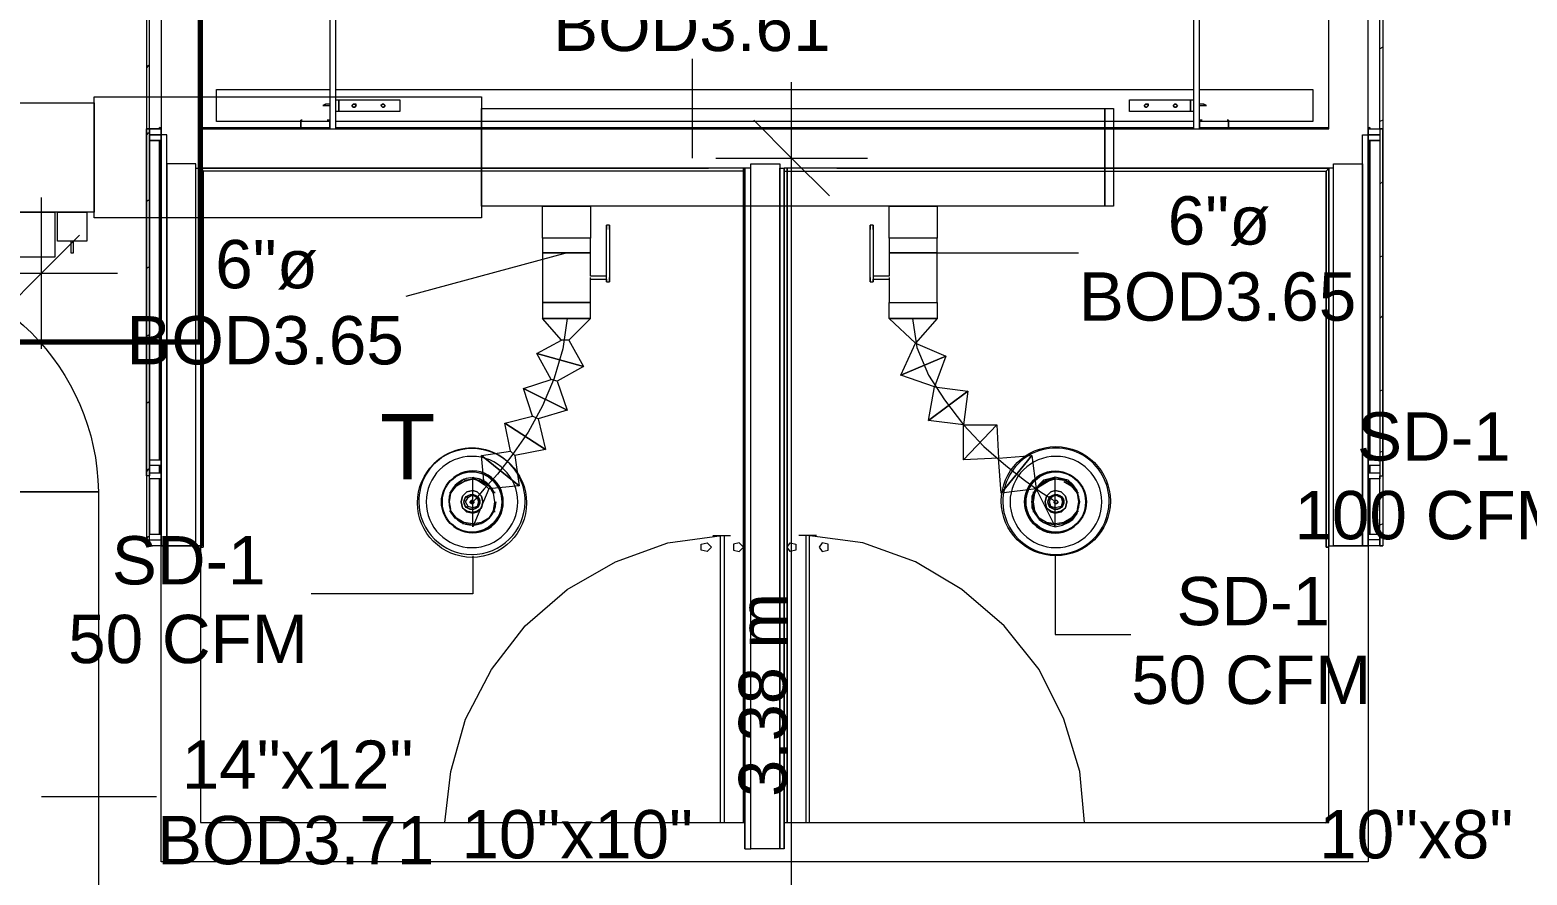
# Model space of a CAD drawing. Header units: metres. Extents: x -2 to 237, y -8 to 52.
# Drawn here: x 28.025 to 32.735, y 10.483 to 13.14 of the extents above; entities that cross this region are included whole.
import ezdxf

# ---------------------------------------------------------------- set-up
doc = ezdxf.new("R2010")
doc.units = ezdxf.units.M
doc.layers.add('HVAC - Ductos', color=5, linetype='Continuous', lineweight=0)
doc.layers.add('PDF2_Text', color=7, linetype='Continuous', lineweight=0)
doc.layers.add('PDF2_Geometry', color=7, linetype='Continuous', lineweight=0, true_color=0xaaaaaa)
doc.styles.add('PDF Helvetica', font='')
doc.styles.get('PDF Helvetica').set_extended_font_data('Helvetica')

msp = doc.modelspace()

# ---------------------------------------------------------------- linework, layer by layer
at = {"layer": 'HVAC - Ductos', "lineweight": 0}
for points in [[(30.1098, 12.737), (30.1098, 13.0486)], [(30.4214, 9.1221), (30.4214, 12.9753)], [(29.4454, 12.8928), (29.4454, 12.5859)], [(30.3022, 12.8562), (30.4214, 12.737), (30.5404, 12.6179)], [(30.1831, 12.737), (30.4214, 12.737), (30.6596, 12.737)], [(28.0618, 12.1369), (28.0618, 12.3751), (28.0618, 12.6133)], [(28.1809, 12.4943), (28.0618, 12.3751), (27.9427, 12.256)], [(29.8395, 12.5263), (29.8395, 12.5263)], [(29.8486, 12.5263), (29.8395, 12.5263)], [(29.8395, 12.3568), (29.8395, 12.3522), (29.8395, 12.3476), (29.8395, 12.3522), (29.8395, 12.3568), (29.8395, 12.3614), (29.8395, 12.5125), (29.8395, 12.5171), (29.8395, 12.5217), (29.8395, 12.5263), (29.8395, 12.5217), (29.8395, 12.5171), (29.8395, 12.5125)], [(29.8486, 12.5263), (29.8486, 12.5263)], [(29.8486, 12.5125), (29.8486, 12.5171), (29.8486, 12.5217), (29.8486, 12.5263), (29.8486, 12.5217), (29.8486, 12.5171), (29.8486, 12.5125), (29.8486, 12.3614), (29.8486, 12.3568), (29.8486, 12.3522), (29.8486, 12.3476), (29.8486, 12.3522), (29.8486, 12.3568), (29.8486, 12.3614)], [(30.6687, 12.5263), (30.6687, 12.5263)], [(30.6779, 12.5263), (30.6687, 12.5263)], [(30.6687, 12.3614), (30.6687, 12.3568), (30.6687, 12.3522), (30.6687, 12.3476), (30.6687, 12.3522), (30.6687, 12.3568), (30.6687, 12.3614), (30.6687, 12.5125)], [(30.6779, 12.5263), (30.6779, 12.5263)], [(30.6779, 12.5125), (30.6779, 12.3614), (30.6779, 12.3568), (30.6779, 12.3522), (30.6779, 12.3476), (30.6779, 12.3522), (30.6779, 12.3568)], [(28.1534, 12.4759), (28.1534, 12.4392), (28.158, 12.4392), (28.1626, 12.4392), (28.1626, 12.4759)], [(28.1534, 12.4392), (28.1534, 12.4392)], [(28.1534, 12.4392), (28.1534, 12.4392)], [(28.1534, 12.4392), (28.1534, 12.4392)], [(28.1626, 12.4392), (28.1626, 12.4392)], [(29.7157, 12.4392), (29.2072, 12.3018)], [(29.8395, 12.3659), (29.7891, 12.3659), (29.7891, 12.4392), (29.78, 12.4392), (29.7662, 12.4392), (29.7524, 12.4392), (29.7341, 12.4392), (29.7157, 12.4392), (29.6929, 12.4392), (29.6746, 12.4392), (29.6608, 12.4392), (29.6471, 12.4392), (29.6425, 12.4392), (29.6379, 12.4392), (29.6379, 12.2834), (29.6425, 12.2834), (29.6471, 12.2834), (29.6608, 12.2834), (29.6746, 12.2834), (29.6929, 12.2834), (29.7157, 12.2834), (29.7341, 12.2834), (29.7524, 12.2834), (29.7662, 12.2834), (29.78, 12.2834), (29.7891, 12.2834), (29.7891, 12.3568), (29.8395, 12.3568), (29.8395, 12.3614)], [(30.6779, 12.3614), (30.6779, 12.3568), (30.7283, 12.3568), (30.7283, 12.2834), (30.7375, 12.2834), (30.7513, 12.2834), (30.765, 12.2834), (30.7833, 12.2834), (30.8016, 12.2834), (30.8245, 12.2834), (30.8429, 12.2834), (30.8566, 12.2834), (30.8704, 12.2834), (30.8796, 12.2834), (30.8796, 12.4392), (30.8704, 12.4392), (30.8566, 12.4392), (30.8429, 12.4392), (30.8245, 12.4392), (30.8016, 12.4392), (30.7833, 12.4392), (30.765, 12.4392), (30.7513, 12.4392), (30.7375, 12.4392), (30.7283, 12.4392), (30.7283, 12.3659), (30.6779, 12.3659)], [(30.8016, 12.4392), (31.324, 12.4392)], [(24.7996, 12.3751), (28.3001, 12.3751)], [(29.7891, 12.3659), (29.7891, 12.3659)], [(29.7891, 12.3659), (29.7891, 12.3659)], [(29.7891, 12.3568), (29.7891, 12.3614)], [(29.7891, 12.3568), (29.7891, 12.3568)], [(29.7891, 12.3568), (29.7891, 12.3568)], [(29.7891, 12.3568), (29.7891, 12.3568)], [(29.8395, 12.3568), (29.8395, 12.3568)], [(29.8395, 12.3476), (29.8395, 12.3476)], [(29.8395, 12.3476), (29.8486, 12.3476)], [(29.8486, 12.3476), (29.8486, 12.3476)], [(30.6687, 12.3476), (30.6687, 12.3476)], [(30.6687, 12.3476), (30.6779, 12.3476)], [(30.6779, 12.3568), (30.6779, 12.3568)], [(30.6779, 12.3476), (30.6779, 12.3476)], [(30.7283, 12.3659), (30.7283, 12.3659)], [(30.7283, 12.3659), (30.7283, 12.3659)], [(30.7283, 12.3614), (30.7283, 12.3568)], [(30.7283, 12.3568), (30.7283, 12.3568)], [(30.7283, 12.3568), (30.7283, 12.3568)], [(30.7283, 12.3568), (30.7283, 12.3568)], [(29.7203, 12.1643), (29.7662, 12.0819), (29.6195, 12.1231), (29.6975, 12.1643), (29.6379, 12.233), (29.7891, 12.233), (29.7891, 12.2834), (29.78, 12.2834), (29.7662, 12.2834), (29.7524, 12.2834), (29.7341, 12.2834), (29.7157, 12.2834), (29.6929, 12.2834), (29.6746, 12.2834), (29.6608, 12.2834), (29.6471, 12.2834), (29.6425, 12.2834), (29.6379, 12.2834), (29.6379, 12.233), (29.7891, 12.233), (29.7203, 12.1643), (29.6975, 12.1643)], [(29.7157, 12.233), (29.702, 12.1369), (29.6746, 12.0452), (29.6379, 11.9581), (29.5921, 11.8757), (29.5417, 11.8024), (29.4959, 11.7428), (29.4546, 11.697), (29.4271, 11.665), (29.418, 11.6558)], [(30.8016, 12.233), (30.8153, 12.1414), (30.852, 12.0543), (30.9024, 11.9765), (30.962, 11.8986), (31.0262, 11.8299), (31.0948, 11.7703), (31.1545, 11.7245), (31.2049, 11.6878), (31.2415, 11.665), (31.2507, 11.6558)], [(29.6837, 12.0361), (29.7157, 11.9445), (29.5783, 12.0131), (29.6654, 12.0407), (29.6195, 12.1231), (29.7662, 12.0819), (29.6837, 12.0361), (29.6654, 12.0407)], [(29.6241, 11.9169), (29.6471, 11.8207), (29.5187, 11.9032), (29.6058, 11.9261), (29.5783, 12.0131), (29.7157, 11.9445), (29.6241, 11.9169), (29.6058, 11.9261)], [(29.5509, 11.8024), (29.5646, 11.7062), (29.4454, 11.8024), (29.5371, 11.8161), (29.5187, 11.9032), (29.6471, 11.8207), (29.5509, 11.8024), (29.5371, 11.8161)], [(29.4684, 11.697), (29.418, 11.5779), (29.418, 11.7336), (29.4546, 11.7108), (29.4454, 11.8024), (29.5646, 11.7062), (29.4684, 11.697), (29.4546, 11.7108)], [(29.3446, 11.6832), (29.3492, 11.6878), (29.363, 11.7062), (29.3859, 11.7245), (29.3905, 11.7291)], [(29.3905, 11.7245), (29.418, 11.7291), (29.4408, 11.7245)], [(29.4408, 11.7291), (29.4454, 11.7245), (29.45, 11.7245)], [(31.2781, 11.7199), (31.3011, 11.7062), (31.3194, 11.6832), (31.324, 11.6558), (31.3194, 11.6283), (31.3011, 11.6053), (31.2781, 11.5916), (31.2507, 11.587), (31.2231, 11.5916), (31.2003, 11.6053), (31.1865, 11.6283), (31.1819, 11.6558), (31.1865, 11.6832), (31.2003, 11.7062), (31.2231, 11.7199), (31.2507, 11.7291), (31.2781, 11.7245), (31.2507, 11.7291), (31.2277, 11.7245)], [(31.2186, 11.7245), (31.2231, 11.7245), (31.2277, 11.7291)], [(31.2781, 11.7291), (31.2827, 11.7245), (31.3056, 11.7108)], [(29.3492, 11.6329), (29.3446, 11.6558), (29.3492, 11.6832)], [(29.4454, 11.7245), (29.4684, 11.7108)], [(29.4684, 11.7062), (29.4821, 11.6878)], [(31.1819, 11.6329), (31.1773, 11.6558), (31.1819, 11.6832), (31.1819, 11.6878)], [(31.1865, 11.6878), (31.2003, 11.7062)], [(31.2003, 11.7108), (31.2231, 11.7245)], [(31.3056, 11.7062), (31.3194, 11.6878), (31.324, 11.6832)], [(31.3194, 11.6832), (31.324, 11.6558), (31.3194, 11.6329)], [(29.3859, 11.5916), (29.363, 11.6053), (29.3492, 11.6237), (29.3446, 11.6283)], [(29.3905, 11.587), (29.3859, 11.587)], [(29.4454, 11.587), (29.4408, 11.587), (29.418, 11.5825), (29.3951, 11.587)], [(29.4821, 11.6237), (29.4684, 11.6053), (29.4454, 11.5916)], [(29.4867, 11.6283), (29.4867, 11.6237)], [(31.1819, 11.6237), (31.1819, 11.6283)], [(31.2231, 11.5916), (31.2003, 11.6053), (31.1865, 11.6237)], [(31.2827, 11.587), (31.2781, 11.587), (31.2507, 11.5825), (31.2277, 11.587), (31.2231, 11.587)], [(31.324, 11.6283), (31.3194, 11.6237), (31.3056, 11.6053), (31.2827, 11.5916)], [(29.418, 11.4863), (29.418, 11.3671), (28.9094, 11.3671)], [(31.2507, 11.4863), (31.2507, 11.2388), (31.4889, 11.2388)], [(28.0618, 10.7303), (28.4237, 10.7303)]]:
    msp.add_lwpolyline(points, dxfattribs=at)
for points in [[(28.2267, 12.9112), (28.2267, 12.5675), (27.9381, 12.5675), (27.9381, 12.9112)], [(28.2267, 12.9295), (29.4454, 12.9295), (29.4454, 12.5492), (28.2267, 12.5492)], [(31.4064, 12.5859), (29.4454, 12.5859), (29.4454, 12.8928), (31.4064, 12.8928)], [(31.4064, 12.5859), (31.4064, 12.8928), (31.4339, 12.8928), (31.4339, 12.5859)], [(29.6379, 12.4851), (29.6379, 12.5859), (29.6425, 12.5859), (29.6471, 12.5859), (29.6608, 12.5859), (29.6746, 12.5859), (29.6929, 12.5859), (29.7157, 12.5859), (29.7341, 12.5859), (29.7524, 12.5859), (29.7662, 12.5859), (29.78, 12.5859), (29.7891, 12.5859), (29.7891, 12.4851), (29.78, 12.4851), (29.7662, 12.4851), (29.7524, 12.4851), (29.7341, 12.4851), (29.7157, 12.4851), (29.6929, 12.4851), (29.6746, 12.4851), (29.6608, 12.4851), (29.6471, 12.4851), (29.6425, 12.4851)], [(30.7283, 12.4851), (30.7283, 12.5859), (30.7375, 12.5859), (30.7513, 12.5859), (30.765, 12.5859), (30.7833, 12.5859), (30.8016, 12.5859), (30.8245, 12.5859), (30.8429, 12.5859), (30.8566, 12.5859), (30.8704, 12.5859), (30.8796, 12.5859), (30.8796, 12.4851), (30.8704, 12.4851), (30.8566, 12.4851), (30.8429, 12.4851), (30.8245, 12.4851), (30.8016, 12.4851), (30.7833, 12.4851), (30.765, 12.4851), (30.7513, 12.4851), (30.7375, 12.4851)], [(27.9381, 12.4255), (27.9381, 12.5675), (28.103, 12.5675), (28.103, 12.4255)], [(28.1122, 12.4759), (28.1122, 12.5675), (28.2038, 12.5675), (28.2038, 12.4759)], [(29.7891, 12.4851), (29.78, 12.4851), (29.7662, 12.4851), (29.7524, 12.4851), (29.7341, 12.4851), (29.7157, 12.4851), (29.6929, 12.4851), (29.6746, 12.4851), (29.6608, 12.4851), (29.6471, 12.4851), (29.6425, 12.4851), (29.6379, 12.4851), (29.6379, 12.4392), (29.6425, 12.4392), (29.6471, 12.4392), (29.6608, 12.4392), (29.6746, 12.4392), (29.6929, 12.4392), (29.7157, 12.4392), (29.7341, 12.4392), (29.7524, 12.4392), (29.7662, 12.4392), (29.78, 12.4392), (29.7891, 12.4392)], [(30.6687, 12.5125), (30.6687, 12.5171), (30.6687, 12.5217), (30.6687, 12.5263), (30.6687, 12.5217), (30.6687, 12.5171)], [(30.6779, 12.5125), (30.6779, 12.5171), (30.6779, 12.5217), (30.6779, 12.5263), (30.6779, 12.5217), (30.6779, 12.5171)], [(30.8796, 12.4851), (30.8704, 12.4851), (30.8566, 12.4851), (30.8429, 12.4851), (30.8245, 12.4851), (30.8016, 12.4851), (30.7833, 12.4851), (30.765, 12.4851), (30.7513, 12.4851), (30.7375, 12.4851), (30.7283, 12.4851), (30.7283, 12.4392), (30.7375, 12.4392), (30.7513, 12.4392), (30.765, 12.4392), (30.7833, 12.4392), (30.8016, 12.4392), (30.8245, 12.4392), (30.8429, 12.4392), (30.8566, 12.4392), (30.8704, 12.4392), (30.8796, 12.4392)], [(30.8796, 12.2834), (30.8796, 12.233), (30.7283, 12.233), (30.7283, 12.2834), (30.7375, 12.2834), (30.7513, 12.2834), (30.765, 12.2834), (30.7833, 12.2834), (30.8016, 12.2834), (30.8245, 12.2834), (30.8429, 12.2834), (30.8566, 12.2834), (30.8704, 12.2834)], [(29.7891, 12.233), (29.78, 12.233), (29.7662, 12.233), (29.7524, 12.233), (29.7341, 12.233), (29.7157, 12.233), (29.6929, 12.233), (29.6746, 12.233), (29.6608, 12.233), (29.6471, 12.233), (29.6425, 12.233), (29.6379, 12.233), (29.6425, 12.233), (29.6471, 12.233), (29.6608, 12.233), (29.6746, 12.233), (29.6929, 12.233), (29.7157, 12.233), (29.7341, 12.233), (29.7524, 12.233), (29.7662, 12.233), (29.78, 12.233)], [(30.7283, 12.233), (30.8796, 12.233), (30.8108, 12.1551), (30.907, 12.114), (30.765, 12.0543), (30.8108, 12.1551)], [(30.8796, 12.233), (30.8704, 12.233), (30.8566, 12.233), (30.8429, 12.233), (30.8245, 12.233), (30.8016, 12.233), (30.7833, 12.233), (30.765, 12.233), (30.7513, 12.233), (30.7375, 12.233), (30.7283, 12.233), (30.7375, 12.233), (30.7513, 12.233), (30.765, 12.233), (30.7833, 12.233), (30.8016, 12.233), (30.8245, 12.233), (30.8429, 12.233), (30.8566, 12.233), (30.8704, 12.233)], [(30.765, 12.0543), (30.907, 12.114), (30.8704, 12.0177), (30.9758, 12.004), (30.852, 11.9123), (30.8704, 12.0177)], [(30.852, 11.9123), (30.9758, 12.004), (30.962, 11.8986), (31.0674, 11.8986), (30.962, 11.7886), (30.962, 11.8986)], [(30.962, 11.7886), (31.0674, 11.8986), (31.072, 11.7932), (31.1773, 11.8024), (31.0811, 11.6832), (31.072, 11.7932)], [(31.0811, 11.6832), (31.1773, 11.8024), (31.1911, 11.697), (31.2507, 11.5779), (31.2507, 11.7336), (31.1911, 11.697)], [(29.3446, 11.6558), (29.3492, 11.6832), (29.3676, 11.7062), (29.3905, 11.7199), (29.418, 11.7291), (29.4454, 11.7199), (29.4684, 11.7062), (29.4821, 11.6832), (29.4867, 11.6558), (29.4821, 11.6283), (29.4684, 11.6053), (29.4454, 11.5916), (29.418, 11.587), (29.3905, 11.5916), (29.3676, 11.6053), (29.3492, 11.6283)], [(31.1773, 11.6558), (31.1773, 11.6374), (31.1865, 11.6191), (31.2003, 11.6008), (31.214, 11.5916), (31.2323, 11.5825), (31.2507, 11.5779), (31.2735, 11.5825), (31.2919, 11.5916), (31.3056, 11.6008), (31.3194, 11.6191), (31.324, 11.6374), (31.3285, 11.6558), (31.324, 11.6741), (31.3194, 11.6924), (31.3056, 11.7108), (31.2919, 11.7245), (31.2735, 11.7291), (31.2507, 11.7336), (31.2323, 11.7291), (31.214, 11.7245), (31.2003, 11.7108), (31.1865, 11.6924), (31.1773, 11.6741), (31.1773, 11.6558), (31.1819, 11.6741), (31.1865, 11.6924), (31.2003, 11.7062), (31.214, 11.7199), (31.2323, 11.7291), (31.2507, 11.7291), (31.2735, 11.7291), (31.2873, 11.7199), (31.3056, 11.7062), (31.3148, 11.6924), (31.324, 11.6741), (31.324, 11.6558), (31.324, 11.6374), (31.3148, 11.6191), (31.3056, 11.6053), (31.2873, 11.5916), (31.2735, 11.587), (31.2507, 11.5825), (31.2323, 11.587), (31.214, 11.5916), (31.2003, 11.6053), (31.1865, 11.6191), (31.1819, 11.6374)], [(28.2404, 11.6878), (28.2404, 9.791), (27.8831, 9.791), (27.8831, 11.6878)], [(29.45, 11.6558), (29.4454, 11.6741), (29.4317, 11.6878), (29.418, 11.6924), (29.3997, 11.6878), (29.3859, 11.6741), (29.3813, 11.6558), (29.3859, 11.6741), (29.3997, 11.6878), (29.418, 11.6924), (29.4317, 11.6878), (29.4454, 11.6741)], [(31.2873, 11.6558), (31.2827, 11.6741), (31.2689, 11.6878), (31.2507, 11.6924), (31.2369, 11.6878), (31.2231, 11.6741), (31.2186, 11.6558), (31.2231, 11.6741), (31.2369, 11.6878), (31.2507, 11.6924), (31.2689, 11.6878), (31.2827, 11.6741)], [(29.3813, 11.6558), (29.3859, 11.6374), (29.3997, 11.6283), (29.418, 11.6237), (29.4317, 11.6283), (29.4454, 11.6374), (29.45, 11.6558), (29.4454, 11.6374), (29.4317, 11.6237), (29.418, 11.6191), (29.3997, 11.6237), (29.3859, 11.6374)], [(29.3905, 11.6558), (29.3951, 11.6696), (29.4088, 11.6787), (29.4226, 11.6787), (29.4363, 11.6696), (29.4408, 11.6558), (29.4363, 11.642), (29.4226, 11.6329), (29.4088, 11.6329), (29.3951, 11.642)], [(29.3951, 11.6558), (29.4042, 11.6696), (29.418, 11.6787), (29.4317, 11.6696), (29.4363, 11.6558), (29.4317, 11.642), (29.418, 11.6374), (29.4042, 11.642)], [(29.4134, 11.6558), (29.4134, 11.6512), (29.418, 11.6512), (29.4226, 11.6558), (29.418, 11.6512), (29.4134, 11.6512), (29.4088, 11.6558), (29.4134, 11.6604), (29.418, 11.6604), (29.4226, 11.6558), (29.418, 11.6604), (29.4134, 11.6604)], [(31.2186, 11.6558), (31.2231, 11.6374), (31.2369, 11.6283), (31.2507, 11.6237), (31.2689, 11.6283), (31.2827, 11.6374), (31.2873, 11.6558), (31.2827, 11.6374), (31.2689, 11.6237), (31.2507, 11.6191), (31.2369, 11.6237), (31.2231, 11.6374)], [(31.2277, 11.6558), (31.2323, 11.6696), (31.2461, 11.6787), (31.2598, 11.6787), (31.2735, 11.6696), (31.2781, 11.6558), (31.2735, 11.642), (31.2598, 11.6329), (31.2461, 11.6329), (31.2323, 11.642)], [(31.2323, 11.6558), (31.2369, 11.6696), (31.2507, 11.6787), (31.2689, 11.6696), (31.2735, 11.6558), (31.2689, 11.642), (31.2507, 11.6374), (31.2369, 11.642)], [(31.2598, 11.6558), (31.2553, 11.6604), (31.2507, 11.6604), (31.2461, 11.6558), (31.2507, 11.6604), (31.2553, 11.6604)], [(31.2461, 11.6558), (31.2507, 11.6512), (31.2553, 11.6512), (31.2598, 11.6558), (31.2553, 11.6512), (31.2507, 11.6512)]]:
    msp.add_lwpolyline(points, close=True, dxfattribs=at)
for points in [[(28.2404, 11.6878), (27.8831, 11.6878, 0.420367), (27.5303, 12.0407), (27.5303, 12.398, -0.406479)], [(29.5829, 11.6558, 1.013803), (29.2484, 11.6558, 0.986365)], [(31.4202, 11.6558, 1.013813), (31.0857, 11.6558, 0.986375)], [(29.56, 11.6558, 0.994411), (29.2714, 11.6558, 0.994798)], [(31.3973, 11.6558, 0.994136), (31.1086, 11.6558, 0.994589)], [(29.5142, 11.6558, 1.018255), (29.3218, 11.6558, 1.010286)], [(31.3469, 11.6558, 1.010305), (31.1545, 11.6558, 1.0182)]]:
    msp.add_lwpolyline(points, format="xyb", close=True, dxfattribs=at)
msp.add_lwpolyline([(29.4867, 11.6878), (29.4867, 11.6832, 10.594239), (29.4913, 11.6558), (29.4867, 11.6329)], format="xyb", dxfattribs=at)
for centre, radius in [((29.416, 11.6531), 0.1715), ((31.2526, 11.6584), 0.1715), ((29.4146, 11.6558), 0.095), ((29.4167, 11.6558), 0.0949), ((29.4167, 11.6558), 0.0949), ((31.251, 11.6558), 0.0965), ((31.2519, 11.6558), 0.095), ((31.254, 11.6558), 0.095)]:
    msp.add_circle(centre, radius, dxfattribs=at)
for centre, ratio, start_param, end_param in [((29.4157, 11.6558), 0.94456, 3.128806, 9.411991), ((31.253, 11.6558), 0.943665, 3.128944, 9.412129)]:
    msp.add_ellipse(centre, major_axis=(0.0252, 0.0003), ratio=ratio, start_param=start_param, end_param=end_param, dxfattribs=at)
at = {"layer": 'PDF2_Geometry', "lineweight": 0}
for points in [[(28.5612, 21.0895), (28.5612, 18.1159), (28.4375, 18.1159), (28.4375, 12.8287), (28.4329, 12.8332), (28.4329, 12.8287), (28.4329, 12.8332), (28.4375, 12.8332)], [(30.5634, 12.7049), (32.112, 12.7049), (30.3984, 12.7049), (30.3984, 10.6478), (30.3984, 12.7049), (30.3984, 10.6478), (30.3984, 12.7049), (30.3984, 10.5654), (30.3847, 10.5654), (30.3847, 12.7049), (30.3984, 12.7049), (30.3984, 10.5654), (30.3984, 10.6478), (32.112, 10.6478), (32.112, 11.5183), (32.2357, 11.5183), (32.2357, 12.7049), (32.2357, 11.7886), (32.2357, 12.7049), (32.2357, 12.8287), (32.2357, 18.1159)], [(31.9929, 12.8287), (31.7959, 12.8287), (31.7043, 12.8287), (31.7043, 16.6636), (31.6859, 16.6636), (31.6859, 12.8287), (28.9873, 12.8287), (28.9873, 16.6636), (28.9689, 16.6636), (28.9689, 12.8287), (28.9689, 12.8562), (28.9598, 12.8562), (28.9689, 12.8562), (28.9689, 12.8287), (28.8773, 12.8287), (28.7307, 12.8287)], [(30.3984, 12.6958), (32.1028, 12.6958), (32.1028, 11.5137), (32.112, 11.5137), (32.1028, 11.5137), (32.1028, 12.6958), (32.112, 12.7049), (32.112, 11.5183), (32.1258, 11.5183), (32.1258, 12.7049), (32.112, 12.7049), (32.112, 11.5183), (32.2357, 11.5183), (32.2357, 10.5241), (32.112, 10.5241), (28.4375, 10.5241), (28.4375, 10.6478), (28.4375, 11.5183), (28.5612, 11.5183), (28.5475, 11.5183), (28.5475, 12.7049), (28.5612, 12.7049), (28.5612, 11.5183), (28.5658, 11.5183), (28.4375, 11.5183), (28.4375, 12.7049), (28.4375, 12.8287), (28.4375, 12.8104), (28.4009, 12.8104), (28.4009, 12.8287), (28.4009, 11.7382), (28.3917, 11.7382), (28.3917, 11.5183), (28.4009, 11.5183), (28.4009, 11.7382), (28.3917, 11.7382), (28.3917, 12.8287), (28.4009, 12.8287), (28.4009, 13.8779)], [(28.3917, 13.8779), (28.3917, 12.8287), (28.3917, 11.7382), (28.3917, 11.5183), (28.4009, 11.5183), (28.3917, 11.5183)], [(32.2724, 12.8287), (32.2724, 13.8779), (32.2815, 13.8779), (32.2815, 12.8287), (32.2724, 12.8287), (32.2724, 11.7382), (32.2815, 11.7382), (32.2815, 11.5183), (32.2724, 11.5183), (32.2724, 11.7382), (32.2815, 11.7382), (32.2815, 12.8287), (32.2815, 11.7382), (32.2815, 11.5183), (32.2724, 11.5183), (32.2815, 11.5183)], [(32.2815, 13.0853), (32.2724, 13.0807)], [(28.4009, 13.0303), (28.3963, 13.0257), (28.3917, 13.0211)], [(28.9689, 12.8516), (28.8773, 12.8516), (28.6116, 12.8516), (28.6116, 12.9524), (28.9689, 12.9524)], [(28.9689, 12.9066), (28.9553, 12.9066), (28.9461, 12.902), (28.9553, 12.902), (28.9689, 12.902)], [(28.9553, 12.902), (28.9553, 12.9066)], [(28.9873, 12.9524), (31.6859, 12.9524)], [(28.9965, 12.9112), (28.9965, 12.9066)], [(31.6767, 12.9066), (31.6767, 12.9112)], [(31.7043, 12.9524), (32.0616, 12.9524), (32.0616, 12.8516), (31.7959, 12.8516), (31.7043, 12.8516)], [(31.7043, 12.902), (31.718, 12.902), (31.7271, 12.902), (31.718, 12.9066), (31.7043, 12.9066)], [(31.718, 12.9066), (31.718, 12.902)], [(28.9965, 12.8974), (28.9965, 12.8974)], [(31.6767, 12.8974), (31.6767, 12.8974)], [(31.718, 12.902), (31.718, 12.902)], [(28.4009, 12.8287), (28.3917, 12.8287)], [(28.4009, 12.815), (28.3963, 12.815), (28.3917, 12.8104)], [(28.4375, 12.8287), (28.4375, 12.8287)], [(28.5612, 12.8332), (28.8773, 12.8332), (28.9689, 12.8332)], [(28.8819, 12.8562), (28.8819, 12.8562)], [(28.9598, 12.8562), (28.9598, 12.8562)], [(28.9689, 12.8287), (28.9873, 12.8287)], [(31.6859, 12.8516), (28.9873, 12.8516)], [(28.9873, 12.8332), (31.6859, 12.8332)], [(31.6859, 12.8287), (31.7043, 12.8287)], [(31.7043, 12.8332), (31.7959, 12.8332), (32.112, 12.8332)], [(31.7134, 12.8562), (31.7134, 12.8562)], [(31.7913, 12.8562), (31.7913, 12.8562)], [(32.2357, 12.8332), (32.2403, 12.8332), (32.2403, 12.8287), (32.2403, 12.8332), (32.2357, 12.8287), (32.2724, 12.8287), (32.2724, 12.8104), (32.2724, 12.792), (32.2357, 12.792), (32.2724, 12.792), (32.2724, 11.7474)], [(32.2357, 12.8287), (32.2357, 12.8287)], [(32.2357, 12.792), (32.2357, 12.8104), (32.2724, 12.8104), (32.2357, 12.8104), (32.2357, 12.8287), (32.2724, 12.8287), (32.2815, 12.8287)], [(32.2815, 12.8562), (32.2724, 12.8516)], [(28.4009, 11.7474), (28.4009, 12.792), (28.4009, 12.8104), (28.4375, 12.8104)], [(30.2747, 12.6958), (28.5704, 12.6958), (28.5658, 12.7049), (28.5612, 12.7049), (28.5612, 11.5183), (28.5612, 10.6478), (30.2747, 10.6478), (30.2747, 12.7049), (30.2747, 10.5654), (30.2747, 10.6478), (30.2747, 12.7049), (30.2747, 10.6478), (30.2747, 12.7049), (30.2747, 10.5654), (30.2931, 10.5654), (30.2931, 12.7049), (30.2747, 12.7049), (28.5658, 12.7049), (30.1602, 12.7049)], [(28.5658, 11.5183), (28.5658, 12.7049)], [(28.5658, 12.7049), (28.5658, 11.5183)], [(28.5704, 11.5137), (28.5704, 12.6958)], [(28.5704, 12.6958), (28.5704, 11.5137)], [(30.2747, 12.7049), (30.2747, 12.7049)], [(30.3984, 12.7049), (30.3984, 12.7049)], [(32.112, 12.7049), (32.112, 11.5183), (32.112, 12.7049)], [(32.2815, 12.6638), (32.2724, 12.6546)], [(28.4009, 12.6042), (28.3963, 12.6042), (28.3917, 12.5996)], [(28.4009, 12.3934), (28.3963, 12.3934), (28.3917, 12.3889)], [(32.2815, 12.43), (32.2724, 12.4255)], [(32.2815, 12.2422), (32.2724, 12.233)], [(28.4009, 12.1827), (28.3963, 12.1781), (28.3917, 12.1781)], [(28.4009, 11.9719), (28.3963, 11.9673), (28.3917, 11.9673)], [(32.2815, 12.0085), (32.2724, 12.004)], [(32.2815, 11.8161), (32.2724, 11.8116)], [(28.4009, 11.7612), (28.3963, 11.7566), (28.3917, 11.752)], [(28.4009, 11.7291), (28.4009, 11.555)], [(32.2724, 11.5367), (32.2357, 11.5367), (32.2357, 11.555), (32.2357, 11.7291), (32.2357, 11.555), (32.2724, 11.555), (32.2724, 11.5367), (32.2724, 11.5183), (32.2357, 11.5183), (32.2357, 11.5367)], [(32.2724, 11.555), (32.2724, 11.7291)], [(32.2815, 11.587), (32.2724, 11.5825)], [(28.4009, 11.5458), (28.3963, 11.5458), (28.3917, 11.5412)], [(28.4009, 11.5367), (28.4009, 11.555), (28.4375, 11.555), (28.4375, 11.5367)], [(29.3309, 10.6478), (29.3492, 10.8081), (29.3951, 10.9731), (29.4775, 11.1289), (29.5829, 11.2663), (29.7157, 11.3809), (29.867, 11.4679), (30.0319, 11.5275), (30.2014, 11.5504)], [(30.1739, 11.5504), (30.2289, 11.5504)], [(30.1969, 11.5504), (30.1969, 10.6478)], [(30.2106, 10.6478), (30.2106, 11.5504)], [(30.4993, 11.5504), (30.4442, 11.5504)], [(30.4672, 10.6478), (30.4672, 11.5504)], [(31.3423, 10.6478), (31.3285, 10.8081), (31.2781, 10.9731), (31.2003, 11.1289), (31.0902, 11.2663), (30.9574, 11.3809), (30.8108, 11.4679), (30.6459, 11.5275), (30.4718, 11.5504)], [(30.4764, 11.5504), (30.4764, 10.6478)], [(28.5612, 11.5137), (28.5704, 11.5137)], [(28.5612, 11.5137), (28.5704, 11.5137)], [(32.2357, 11.5183), (32.2357, 11.5183)], [(30.2747, 10.5654), (30.2747, 10.5654)], [(30.3984, 10.5654), (30.3984, 10.5654)]]:
    msp.add_lwpolyline(points, dxfattribs=at)
for points in [[(28.5612, 16.6636), (28.5612, 12.8287), (32.112, 12.8287), (32.112, 16.6636)], [(28.9873, 12.9203), (28.9965, 12.9203), (29.1889, 12.9203), (29.1889, 12.8836), (28.9965, 12.8836), (28.9873, 12.8836)], [(28.9965, 12.9203), (28.9965, 12.8836)], [(28.9965, 12.902), (28.9965, 12.8974), (28.9965, 12.902), (28.9965, 12.9066), (28.9965, 12.9112), (28.9965, 12.9066), (28.9965, 12.902), (28.9965, 12.8974), (28.9965, 12.902), (28.9965, 12.9066)], [(29.0377, 12.902), (29.0423, 12.8974), (29.0469, 12.8974), (29.0514, 12.902), (29.0514, 12.9066), (29.0423, 12.9066)], [(29.0514, 12.902), (29.0469, 12.8974), (29.0423, 12.8974), (29.0377, 12.902), (29.0423, 12.9066), (29.0469, 12.9066)], [(29.1293, 12.902), (29.1339, 12.8974), (29.1385, 12.8974), (29.1431, 12.902), (29.1385, 12.9066), (29.1339, 12.9066)], [(29.1431, 12.902), (29.1385, 12.8974), (29.1339, 12.8974), (29.1293, 12.902), (29.1339, 12.9066), (29.1385, 12.9066)], [(31.6859, 12.9203), (31.6859, 12.8836), (31.6767, 12.8836), (31.4843, 12.8836), (31.4843, 12.9203), (31.6767, 12.9203)], [(31.5302, 12.902), (31.5347, 12.8974), (31.5393, 12.8974), (31.5438, 12.902), (31.5438, 12.9066), (31.5347, 12.9066)], [(31.5438, 12.902), (31.5393, 12.8974), (31.5347, 12.8974), (31.5302, 12.902), (31.5347, 12.9066), (31.5393, 12.9066)], [(31.6218, 12.902), (31.6263, 12.8974), (31.6309, 12.8974), (31.6355, 12.902), (31.6309, 12.9066), (31.6263, 12.9066)], [(31.6355, 12.902), (31.6309, 12.8974), (31.6263, 12.8974), (31.6218, 12.902), (31.6263, 12.9066), (31.6309, 12.9066)], [(31.6767, 12.9203), (31.6767, 12.8836)], [(31.6767, 12.902), (31.6767, 12.8974), (31.6767, 12.902), (31.6767, 12.9066), (31.6767, 12.9112), (31.6767, 12.9066), (31.6767, 12.902), (31.6767, 12.8974), (31.6767, 12.902), (31.6767, 12.9066)], [(28.4375, 12.8287), (28.4009, 12.8287)], [(28.4558, 11.5183), (28.4558, 12.8104), (28.4375, 12.8104), (28.4375, 11.5183), (28.4375, 12.8287), (28.4375, 11.5183), (28.4375, 12.8287), (28.4375, 11.5183), (28.4558, 11.5183), (28.5475, 11.5183), (28.5475, 12.7187), (28.4558, 12.7187)], [(28.8773, 12.8287), (28.8773, 12.8562)], [(28.8819, 12.8562), (28.8773, 12.8562)], [(31.7043, 12.8562), (31.7134, 12.8562), (31.7043, 12.8562), (31.7043, 12.8287)], [(31.7913, 12.8562), (31.7959, 12.8562)], [(31.7959, 12.8287), (31.7959, 12.8562)], [(32.2357, 11.5183), (32.2357, 12.8287)], [(28.4009, 12.792), (28.4375, 12.792), (28.4375, 12.8104), (28.4375, 12.792)], [(28.4329, 12.792), (28.4329, 11.7886)], [(32.2357, 12.8104), (32.2357, 11.5183), (32.2174, 11.5183), (32.2174, 12.8104)], [(32.2403, 12.792), (32.2403, 11.7886)], [(30.3847, 12.7187), (30.3847, 10.5654), (30.2931, 10.5654), (30.2931, 12.7187)], [(32.2174, 12.7187), (32.2174, 11.5183), (32.1258, 11.5183), (32.1258, 12.7187)], [(28.5658, 11.5183), (28.5658, 12.7049)], [(30.2701, 10.6478), (30.2701, 12.7049)], [(30.4076, 10.6478), (30.4076, 12.7049)], [(32.112, 12.7049), (32.112, 11.5183)], [(28.4375, 11.7703), (28.4009, 11.7703), (28.4009, 11.7886), (28.4375, 11.7886)], [(32.2724, 11.7886), (32.2724, 11.7703), (32.2357, 11.7703), (32.2357, 11.7886)], [(28.4375, 11.7291), (28.4009, 11.7291), (28.4009, 11.7474), (28.4375, 11.7474)], [(28.4329, 11.7703), (28.4329, 11.7474)], [(28.4329, 11.7291), (28.4329, 11.555)], [(32.2357, 11.7474), (32.2357, 11.7703)], [(32.2724, 11.7474), (32.2724, 11.7291), (32.2357, 11.7291), (32.2357, 11.7474)], [(32.2403, 11.7703), (32.2403, 11.7474)], [(32.2403, 11.7291), (32.2403, 11.555)], [(28.4009, 11.5183), (28.4009, 11.5367), (28.4375, 11.5367), (28.4375, 11.5183)], [(30.1693, 11.5137), (30.1556, 11.5), (30.1373, 11.5045), (30.1373, 11.5229), (30.1556, 11.5275)], [(30.2701, 11.5137), (30.2564, 11.5275), (30.2381, 11.5229), (30.2381, 11.5045), (30.2564, 11.5)], [(30.4076, 11.5137), (30.4168, 11.5275), (30.4351, 11.5229), (30.4351, 11.5045), (30.4168, 11.5)], [(30.5084, 11.5137), (30.5176, 11.5), (30.5359, 11.5045), (30.5359, 11.5229), (30.5176, 11.5275)]]:
    msp.add_lwpolyline(points, close=True, dxfattribs=at)
at = {"layer": 'PDF2_Geometry', "color": 232, "lineweight": 70, "true_color": 0xe91e64}
msp.add_lwpolyline([(26.4994, 13.876), (28.5603, 13.876), (28.5603, 12.1587), (26.4994, 12.1587)], close=True, dxfattribs=at)

# ---------------------------------------------------------------- texts
at = {"layer": 'PDF2_Text', "lineweight": 0, "attachment_point": 4, "style": 'PDF Helvetica'}
for s, insert, char_height in [('BOD3.61', (29.6711, 13.1484), 0.1519), ('6"ø', (31.6046, 12.539), 0.1519), ('6"ø', (28.6081, 12.4016), 0.1519), ('BOD3.65', (31.3251, 12.3008), 0.1519), ('BOD3.65', (28.3286, 12.1633), 0.1519), ('T', (29.1258, 11.8298), 0.2047), ('SD-1', (32.2002, 11.8609), 0.1519), ('100 CFM', (32.0032, 11.6135), 0.1519), ('SD-1', (28.2828, 11.4715), 0.1519), ('SD-1', (31.6321, 11.3432), 0.1519), ('50 CFM', (28.1453, 11.224), 0.1519), ('50 CFM', (31.4901, 11.0958), 0.1519), ('14"x12"', (28.5027, 10.83), 0.1519), ('BOD3.71', (28.4248, 10.5917), 0.1519), ('10"x10"', (29.3824, 10.6101), 0.1519), ('10"x8"', (32.0811, 10.6101), 0.1519)]:
    msp.add_mtext(s, dxfattribs=dict(at, insert=insert, char_height=char_height))
at = {"layer": 'PDF2_Text', "lineweight": 0, "insert": (30.3311, 10.7288), "char_height": 0.15002, "attachment_point": 4, "rotation": 90, "style": 'PDF Helvetica'}
msp.add_mtext('3.38 m', dxfattribs=at)

doc.saveas('drawing.dxf')
